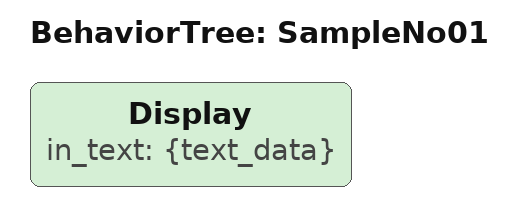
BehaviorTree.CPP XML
<?xml version="1.0" encoding="UTF-8"?>
<root BTCPP_format="4">
  <BehaviorTree ID="SampleNo01">
    <Display in_text="{text_data}"/>
  </BehaviorTree>

</root>
